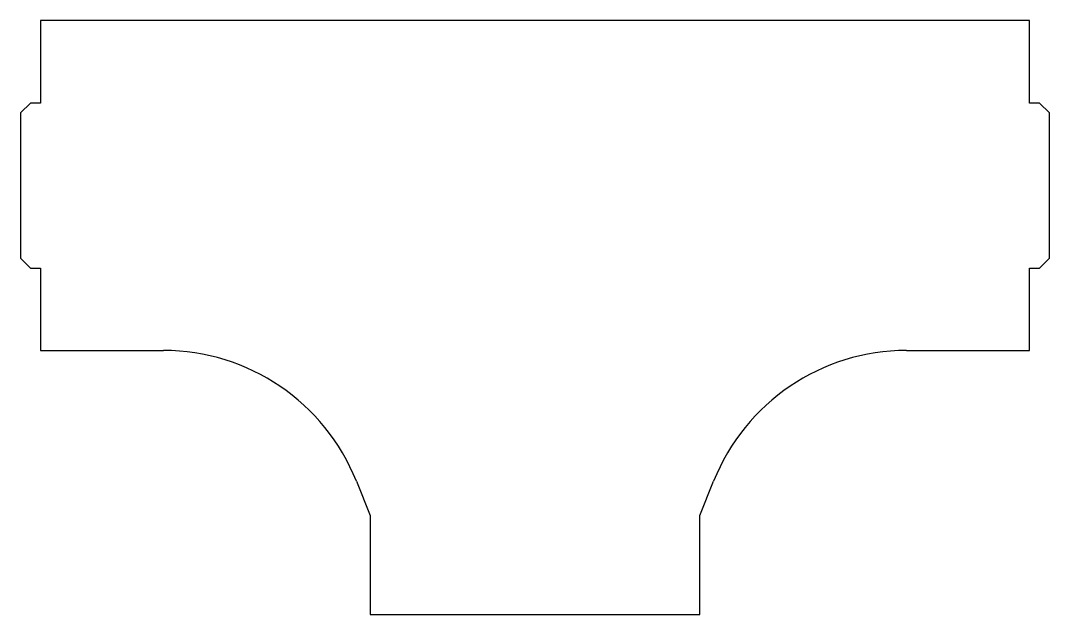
# Model space of a CAD drawing. Header units: millimetres. Extents: x -156 to 156, y -130 to 50.
import ezdxf

# ---------------------------------------------------------------- set-up
doc = ezdxf.new("R2010")
doc.units = ezdxf.units.MM

msp = doc.modelspace()

# ---------------------------------------------------------------- linework, layer by layer
at = {"color": 7, "linetype": 'Continuous', "lineweight": 25}
for p, q in [((-150, 50), (-150, 25)), ((150, 50), (-150, 50)), ((150, 25), (150, 50)), ((-153, 25), (-156, 22)), ((-150, 25), (-153, 25)), ((153, 25), (150, 25)), ((156, 22), (153, 25)), ((-156, 22), (-156, -22)), ((156, -22), (156, 22)), ((-156, -22), (-153, -25)), ((153, -25), (156, -22)), ((-153, -25), (-150, -25)), ((-150, -25), (-150, -50)), ((150, -25), (153, -25)), ((150, -50), (150, -25)), ((-150, -50), (-112.65, -50)), ((112.65, -50), (150, -50)), ((-54.16, -89.6), (-50, -100)), ((50, -100), (54.16, -89.6)), ((-50, -100), (-50, -130)), ((50, -130), (50, -100)), ((-50, -130), (50, -130))]:
    msp.add_line(p, q, dxfattribs=at)
for centre, start, end in [((-112.65, -113), 21.8014, 90), ((112.65, -113), 90, 158.1986)]:
    msp.add_arc(centre, 63, start, end, dxfattribs=at)

doc.saveas('drawing.dxf')
